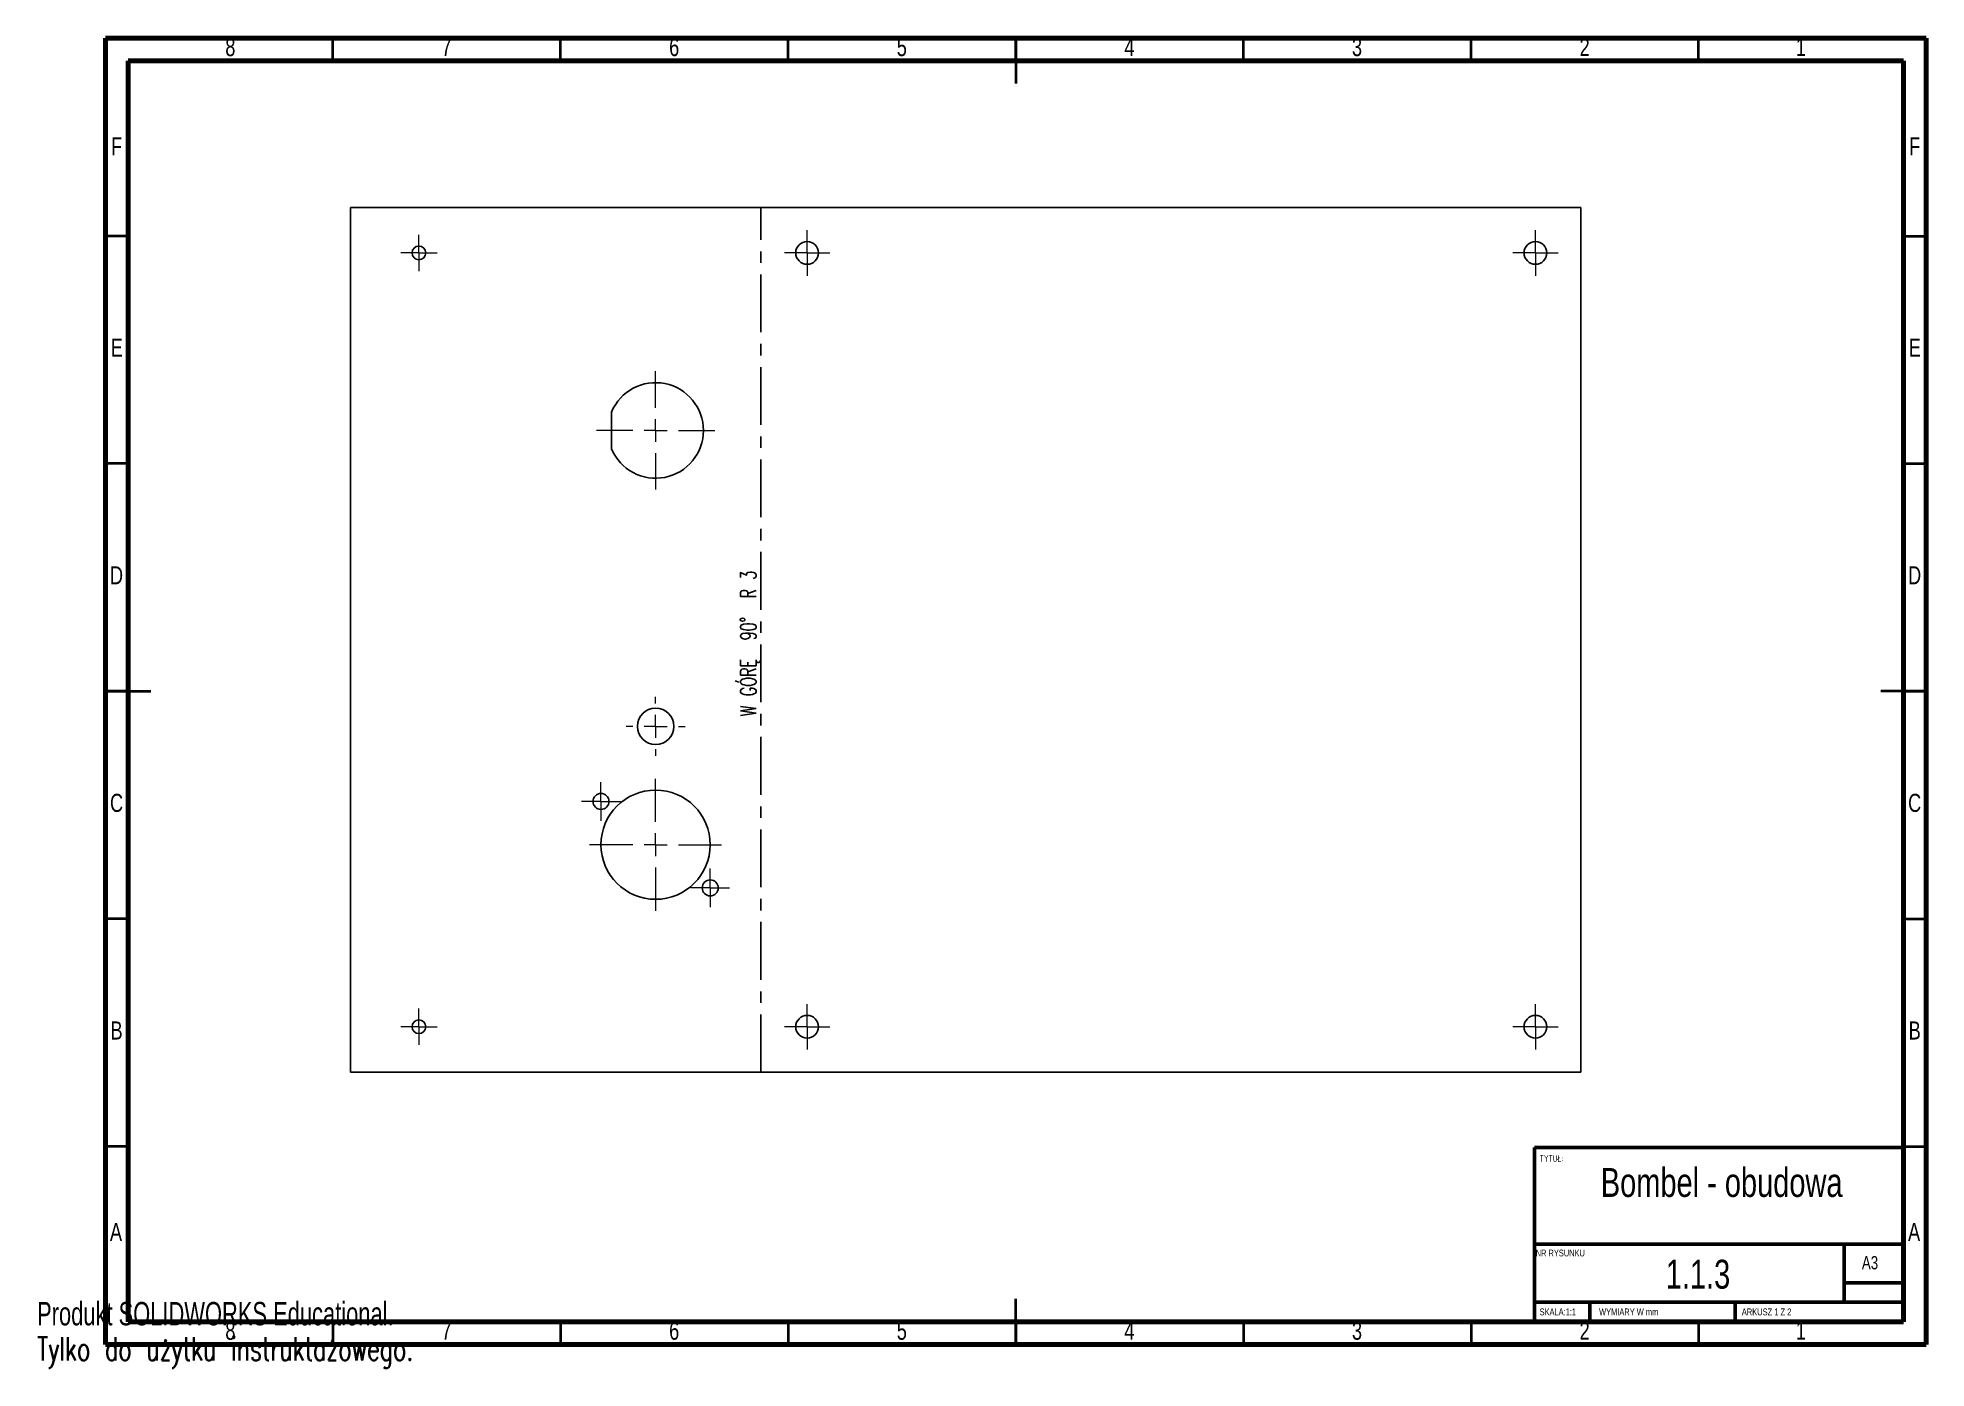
# Model space of a CAD drawing. Header units: millimetres. Extents: x 0 to 415, y 0 to 292.
import ezdxf

# ---------------------------------------------------------------- set-up
doc = ezdxf.new("R2010")
doc.units = ezdxf.units.MM
doc.linetypes.add('CENTERX2', pattern=[20.32, 12.7, -2.54, 2.54, -2.54])
doc.styles.add('SLDTEXTSTYLE0', font='TXT', dxfattribs={"width": 0.75})
doc.styles.add('SLDTEXTSTYLE1', font='TXT', dxfattribs={"width": 0.75, "bigfont": 'bigfont'})
doc.styles.add('SLDTEXTSTYLE2', font='TXT', dxfattribs={"width": 0.6875})
doc.styles.add('SLDTEXTSTYLE3', font='TXT', dxfattribs={"width": 0.65625, "bigfont": 'bigfont'})
doc.styles.add('SLDTEXTSTYLE4', font='TXT', dxfattribs={"width": 0.7})
doc.styles.add('SLDTEXTSTYLE5', font='TXT', dxfattribs={"width": 0.7, "bigfont": 'bigfont'})

# ---------------------------------------------------------------- blocks, each defined once
blk = doc.blocks.new('SW_CENTERMARKSYMBOL_0')
at = {"color": 0, "linetype": 'Continuous', "lineweight": 0}
for p, q in [((-2.5, 0), (-4, 0)), ((0, 0), (-2.5, 0)), ((0, 2.5), (0, 4)), ((0, 0), (0, 2.5)), ((0, 0), (0, -2.5)), ((0, 0), (2.5, 0)), ((2.5, 0), (4, 0)), ((0, -2.5), (0, -4))]:
    blk.add_line(p, q, dxfattribs=at)
blk = doc.blocks.new('SW_CENTERMARKSYMBOL_1')
at = {"color": 0, "linetype": 'Continuous', "lineweight": 0}
for p, q in [((-2.5, 0), (-4, 0)), ((0, 0), (-2.5, 0)), ((0, 2.5), (0, 4)), ((0, 0), (0, 2.5)), ((0, 0), (0, -2.5)), ((0, 0), (2.5, 0)), ((2.5, 0), (4, 0)), ((0, -2.5), (0, -4))]:
    blk.add_line(p, q, dxfattribs=at)
blk = doc.blocks.new('SW_CENTERMARKSYMBOL_2')
at = {"color": 0, "linetype": 'Continuous', "lineweight": 0}
for p, q in [((0, 5), (0, 14.5)), ((-5, 0), (-14.5, 0)), ((0, 0), (-2.5, 0)), ((0, 0), (0, 2.5)), ((0, 0), (0, -2.5)), ((0, 0), (2.5, 0)), ((5, 0), (14.5, 0)), ((0, -5), (0, -14.5))]:
    blk.add_line(p, q, dxfattribs=at)
blk = doc.blocks.new('SW_CENTERMARKSYMBOL_3')
at = {"color": 0, "linetype": 'Continuous', "lineweight": 0}
for p, q in [((0, 2.5), (0, 4.25)), ((-2.5, 0), (-4.25, 0)), ((0, 0), (-2.5, 0)), ((0, 0), (0, 2.5)), ((0, 0), (0, -2.5)), ((0, 0), (2.5, 0)), ((2.5, 0), (4.25, 0)), ((0, -2.5), (0, -4.25))]:
    blk.add_line(p, q, dxfattribs=at)
blk = doc.blocks.new('SW_CENTERMARKSYMBOL_4')
at = {"color": 0, "linetype": 'Continuous', "lineweight": 0}
for p, q in [((0, 2.5), (0, 4.25)), ((-2.5, 0), (-4.25, 0)), ((0, 0), (-2.5, 0)), ((0, 0), (0, 2.5)), ((0, 0), (0, -2.5)), ((0, 0), (2.5, 0)), ((2.5, 0), (4.25, 0)), ((0, -2.5), (0, -4.25))]:
    blk.add_line(p, q, dxfattribs=at)
blk = doc.blocks.new('SW_CENTERMARKSYMBOL_5')
at = {"color": 0, "linetype": 'Continuous', "lineweight": 0}
for p, q in [((0, 5), (0, 6.5)), ((-5, 0), (-6.5, 0)), ((0, 0), (-2.5, 0)), ((0, 0), (0, 2.5)), ((0, 0), (0, -2.5)), ((0, 0), (2.5, 0)), ((5, 0), (6.5, 0)), ((0, -5), (0, -6.5))]:
    blk.add_line(p, q, dxfattribs=at)
blk = doc.blocks.new('SW_CENTERMARKSYMBOL_6')
at = {"color": 0, "linetype": 'Continuous', "lineweight": 0}
for p, q in [((0, 2.5), (0, 5)), ((-2.5, 0), (-5, 0)), ((0, 0), (-2.5, 0)), ((0, 0), (0, 2.5)), ((0, 0), (0, -2.5)), ((0, 0), (2.5, 0)), ((2.5, 0), (5, 0)), ((0, -2.5), (0, -5))]:
    blk.add_line(p, q, dxfattribs=at)
blk = doc.blocks.new('SW_CENTERMARKSYMBOL_7')
at = {"color": 0, "linetype": 'Continuous', "lineweight": 0}
for p, q in [((0, 2.5), (0, 5)), ((-2.5, 0), (-5, 0)), ((0, 0), (-2.5, 0)), ((0, 0), (0, 2.5)), ((0, 0), (0, -2.5)), ((0, 0), (2.5, 0)), ((2.5, 0), (5, 0)), ((0, -2.5), (0, -5))]:
    blk.add_line(p, q, dxfattribs=at)
blk = doc.blocks.new('SW_CENTERMARKSYMBOL_8')
at = {"color": 0, "linetype": 'Continuous', "lineweight": 0}
for p, q in [((0, 2.5), (0, 5)), ((-2.5, 0), (-5, 0)), ((0, 0), (-2.5, 0)), ((0, 0), (0, 2.5)), ((0, 0), (0, -2.5)), ((0, 0), (2.5, 0)), ((2.5, 0), (5, 0)), ((0, -2.5), (0, -5))]:
    blk.add_line(p, q, dxfattribs=at)
blk = doc.blocks.new('SW_CENTERMARKSYMBOL_9')
at = {"color": 0, "linetype": 'Continuous', "lineweight": 0}
for p, q in [((0, 2.5), (0, 5)), ((-2.5, 0), (-5, 0)), ((0, 0), (-2.5, 0)), ((0, 0), (0, 2.5)), ((0, 0), (0, -2.5)), ((0, 0), (2.5, 0)), ((2.5, 0), (5, 0)), ((0, -2.5), (0, -5))]:
    blk.add_line(p, q, dxfattribs=at)
blk = doc.blocks.new('SW_CENTERMARKSYMBOL_10')
at = {"color": 0, "linetype": 'Continuous', "lineweight": 0}
for p, q in [((0, 5), (0, 13)), ((-5, 0), (-13, 0)), ((0, 0), (-2.5, 0)), ((0, 0), (0, 2.5)), ((0, 0), (0, -2.5)), ((0, 0), (2.5, 0)), ((5, 0), (13, 0)), ((0, -5), (0, -13))]:
    blk.add_line(p, q, dxfattribs=at)

msp = doc.modelspace()

# ---------------------------------------------------------------- linework, layer by layer
at = {"color": 7, "linetype": 'Continuous', "lineweight": 70}
for p, q in [((15, 5), (15, 292)), ((15, 292), (415, 292)), ((415, 292), (415, 5)), ((20, 10), (20, 287)), ((20, 287), (410, 287)), ((410, 287), (410, 10)), ((410, 10), (20, 10)), ((415, 5), (15, 5))]:
    msp.add_line(p, q, dxfattribs=at)
at = {"color": 7, "linetype": 'Continuous', "lineweight": 35}
for p, q in [((65, 287), (65, 292)), ((115, 287), (115, 292)), ((165, 287), (165, 292)), ((215, 292), (215, 282)), ((215, 287), (215, 292)), ((265, 287), (265, 292)), ((315, 287), (315, 292)), ((365, 287), (365, 292)), ((20, 248.5), (15, 248.5)), ((410, 248.5), (415, 248.5)), ((20, 198.5), (15, 198.5)), ((410, 198.5), (415, 198.5)), ((15, 148.5), (25, 148.5)), ((20, 148.5), (15, 148.5)), ((415, 148.5), (405, 148.5)), ((410, 148.5), (415, 148.5)), ((20, 98.5), (15, 98.5)), ((410, 98.5), (415, 98.5)), ((20, 48.5), (15, 48.5)), ((410, 48.5), (415, 48.5)), ((215, 5), (215, 15)), ((65, 10), (65, 5)), ((115, 10), (115, 5)), ((165, 10), (165, 5)), ((215, 10), (215, 5)), ((265, 10), (265, 5)), ((315, 10), (315, 5)), ((365, 10), (365, 5))]:
    msp.add_line(p, q, dxfattribs=at)
at = {"color": 7, "linetype": 'Continuous', "lineweight": 25}
for p, q in [((68.88, 254.79), (68.88, 64.79)), ((339.16, 254.79), (68.88, 254.79)), ((339.16, 254.79), (339.16, 64.79)), ((126.18, 201.77), (126.18, 209.81)), ((339.16, 64.79), (68.88, 64.79))]:
    msp.add_line(p, q, dxfattribs=at)
at = {"color": 7, "linetype": 'CENTERX2'}
msp.add_line((159.02, 64.79), (159.02, 254.79), dxfattribs=at)
at = {"color": 7, "linetype": 'Continuous', "lineweight": 50}
for p, q in [((410, 48.25), (328.93, 48.25)), ((328.93, 48.25), (328.93, 10)), ((328.93, 27), (410, 27)), ((397, 14.25), (397, 27)), ((410, 18.5), (397, 18.5)), ((328.93, 14.25), (410, 14.25)), ((341.08, 14.25), (341.08, 10)), ((373, 10), (373, 14.25))]:
    msp.add_line(p, q, dxfattribs=at)
at = {"color": 7, "linetype": 'Continuous', "lineweight": 25}
for centre, radius in [((83.88, 244.79), 1.5), ((169.16, 244.79), 2.5), ((329.16, 244.79), 2.5), ((135.88, 140.79), 4), ((123.88, 124.29), 1.75), ((135.88, 114.79), 12), ((147.88, 105.29), 1.75), ((83.88, 74.79), 1.5), ((169.16, 74.79), 2.5), ((329.16, 74.79), 2.5)]:
    msp.add_circle(centre, radius, dxfattribs=at)
msp.add_arc((135.88, 205.79), 10.5, 202.5105, 157.4895, dxfattribs=at)

# ---------------------------------------------------------------- block references
at = {"color": 7, "linetype": 'Continuous', "lineweight": 0}
for name, p in [('SW_CENTERMARKSYMBOL_9', (169.16, 244.79)), ('SW_CENTERMARKSYMBOL_8', (329.16, 244.79)), ('SW_CENTERMARKSYMBOL_0', (83.88, 244.79)), ('SW_CENTERMARKSYMBOL_10', (135.88, 205.79)), ('SW_CENTERMARKSYMBOL_5', (135.88, 140.79)), ('SW_CENTERMARKSYMBOL_2', (135.88, 114.79)), ('SW_CENTERMARKSYMBOL_3', (123.88, 124.29)), ('SW_CENTERMARKSYMBOL_4', (147.88, 105.29)), ('SW_CENTERMARKSYMBOL_6', (169.16, 74.79)), ('SW_CENTERMARKSYMBOL_7', (329.16, 74.79)), ('SW_CENTERMARKSYMBOL_1', (83.88, 74.79))]:
    msp.add_blockref(name, p, dxfattribs=at)

# ---------------------------------------------------------------- texts
for s, insert, char_height, attachment_point, style in [('8', (42.46, 292), 3.97, 2, 'SLDTEXTSTYLE0'), ('7', (89.96, 292), 3.97, 2, 'SLDTEXTSTYLE0'), ('6', (139.96, 292), 3.97, 2, 'SLDTEXTSTYLE0'), ('5', (189.96, 292), 3.97, 2, 'SLDTEXTSTYLE0'), ('4', (239.96, 292), 3.97, 2, 'SLDTEXTSTYLE0'), ('3', (289.96, 292), 3.97, 2, 'SLDTEXTSTYLE0'), ('2', (339.96, 292), 3.97, 2, 'SLDTEXTSTYLE0'), ('1', (387.46, 292), 3.97, 2, 'SLDTEXTSTYLE0'), ('F', (17.46, 270.21), 3.97, 2, 'SLDTEXTSTYLE0'), ('F', (412.46, 270.21), 3.97, 2, 'SLDTEXTSTYLE0'), ('E', (17.51, 225.96), 3.97, 2, 'SLDTEXTSTYLE0'), ('E', (412.51, 225.96), 3.97, 2, 'SLDTEXTSTYLE0'), ('D', (17.45, 175.96), 3.97, 2, 'SLDTEXTSTYLE0'), ('D', (412.45, 175.96), 3.97, 2, 'SLDTEXTSTYLE0'), ('C', (17.46, 125.96), 3.97, 2, 'SLDTEXTSTYLE0'), ('C', (412.46, 125.96), 3.97, 2, 'SLDTEXTSTYLE0'), ('B', (17.47, 75.96), 3.97, 2, 'SLDTEXTSTYLE0'), ('B', (412.47, 75.96), 3.97, 2, 'SLDTEXTSTYLE0'), ('TYTUŁ:', (330.08, 46.58), 1.5, 1, 'SLDTEXTSTYLE1'), ('Bombel - obudowa', (370.06, 43.76), 6.35, 2, 'SLDTEXTSTYLE0'), ('A', (17.34, 31.71), 3.97, 2, 'SLDTEXTSTYLE0'), ('A', (412.34, 31.71), 3.97, 2, 'SLDTEXTSTYLE0'), ('NR RYSUNKU', (329.21, 25.84), 1.5, 1, 'SLDTEXTSTYLE0'), ('1.1.3', (364.86, 23.61), 6.35, 2, 'SLDTEXTSTYLE0'), ('A3', (400.87, 24.41), 2.91, 1, 'SLDTEXTSTYLE0'), ('SKALA:1:1', (330.07, 12.9), 1.5, 1, 'SLDTEXTSTYLE0'), ('WYMIARY W mm', (343.14, 12.9), 1.5, 1, 'SLDTEXTSTYLE0'), ('ARKUSZ 1 Z 2', (374.48, 12.9), 1.5, 1, 'SLDTEXTSTYLE2'), ('8', (42.46, 10), 3.97, 2, 'SLDTEXTSTYLE0'), ('7', (89.96, 10), 3.97, 2, 'SLDTEXTSTYLE0'), ('6', (139.96, 10), 3.97, 2, 'SLDTEXTSTYLE0'), ('5', (189.96, 10), 3.97, 2, 'SLDTEXTSTYLE0'), ('4', (239.96, 10), 3.97, 2, 'SLDTEXTSTYLE0'), ('3', (289.96, 10), 3.97, 2, 'SLDTEXTSTYLE0'), ('2', (339.96, 10), 3.97, 2, 'SLDTEXTSTYLE0'), ('1', (387.46, 10), 3.97, 2, 'SLDTEXTSTYLE0')]:
    msp.add_mtext(s, dxfattribs=dict(at, insert=insert, char_height=char_height, attachment_point=attachment_point, style=style))
at = {"color": 7, "linetype": 'Continuous', "lineweight": 0, "insert": (154.49, 158.99), "char_height": 3.5, "attachment_point": 2, "rotation": 90, "style": 'SLDTEXTSTYLE3'}
msp.add_mtext('W GÓRĘ  90\\M+1818B  R 3', dxfattribs=at)
at = {"color": 7, "linetype": 'Continuous', "char_height": 5.1381, "attachment_point": 1}
for s, insert, style in [('Produkt SOLIDWORKS Educational.', (0, 14.33), 'SLDTEXTSTYLE4'), ('Tylko do użytku instruktażowego.', (0, 6.62), 'SLDTEXTSTYLE5')]:
    msp.add_mtext(s, dxfattribs=dict(at, insert=insert, style=style))

doc.saveas('drawing.dxf')
